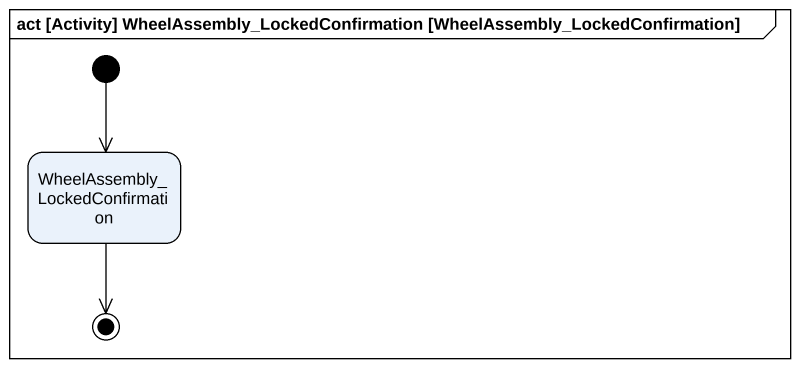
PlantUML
@startuml
mainframe act [Activity] WheelAssembly_LockedConfirmation [WheelAssembly_LockedConfirmation]
hide empty description
state "WheelAssembly_LockedConfirmation" as WheelAssembly
[*] --> WheelAssembly
WheelAssembly --> [*]
@enduml
